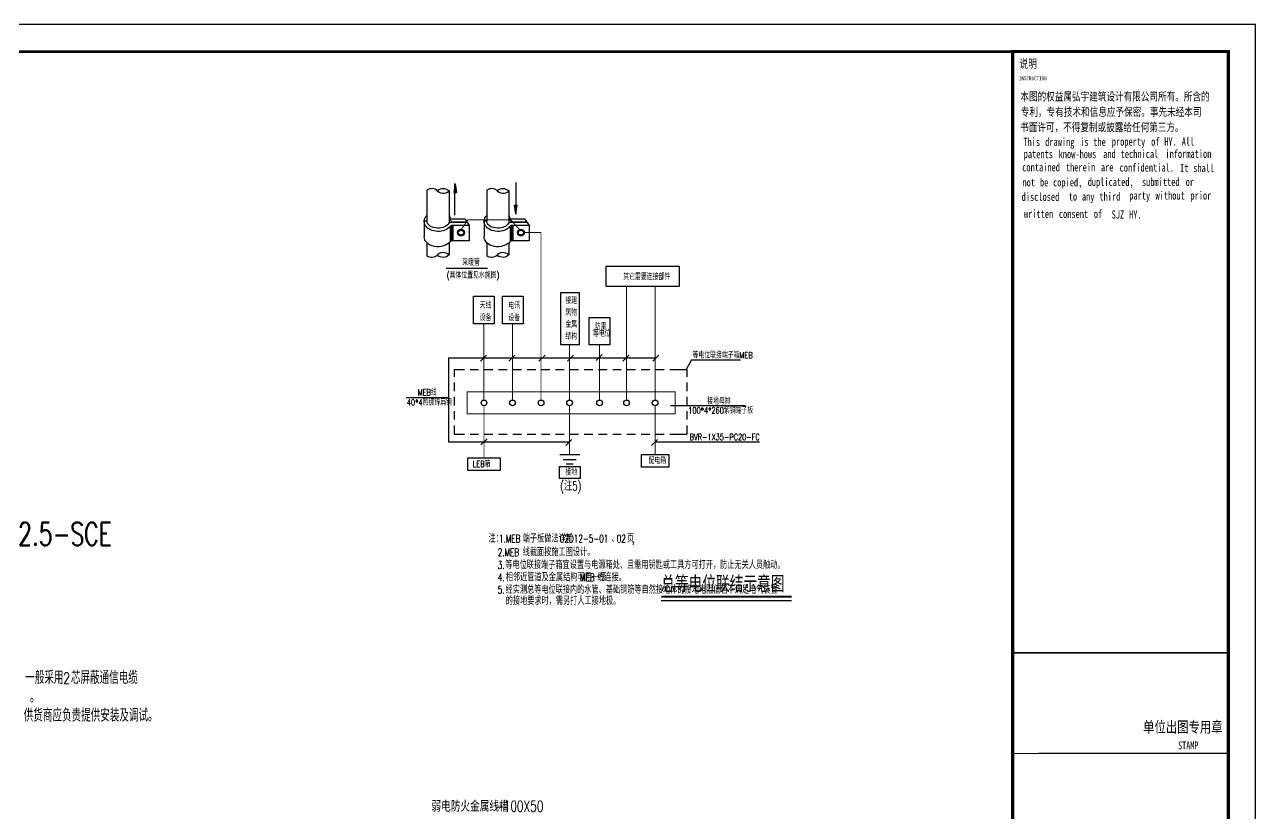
# Model space of a CAD drawing. Extents: x 552102 to 973302, y -80747 to 40012826.
# Drawn here: x 758774 to 804402, y 229483 to 258722 of the extents above; entities that cross this region are included whole.
import ezdxf
from ezdxf.enums import TextEntityAlignment as Align

# ---------------------------------------------------------------- set-up
doc = ezdxf.new("R2010")
doc.units = 0
doc.header["$LTSCALE"] = 1000
doc.header["$MEASUREMENT"] = 0
for name, color, linetype in [('DIM_SYMB', 3, 'Continuous'), ('MID', 7, 'Continuous'), ('TEL_TEXT', 7, 'Continuous'), ('TK', 126, 'Continuous'), ('TWT_TITLE', 7, 'Continuous'), ('WIRE-照明', 1, 'Continuous'), ('电气', 7, 'Continuous')]:
    doc.layers.add(name, color=color, linetype=linetype)
doc.styles.add('-宋体', font='', dxfattribs={"width": 0.8})
doc.styles.add('1030', font='COMPLEX.shx', dxfattribs={"width": 0.7, "bigfont": 'hztxt.shx'})
doc.styles.add('hztxt', font='txt.shx', dxfattribs={"width": 0.7, "bigfont": 'hztxt.shx'})
doc.styles.add('宋体', font='', dxfattribs={"width": 0.7})
doc.styles.get('-宋体').set_extended_font_data('SimSun')
doc.styles.get('宋体').set_extended_font_data('SimSun')

# ---------------------------------------------------------------- blocks, each defined once
blk = doc.blocks.new('电气图框')
at = {"layer": 'TK'}
for p, q in [((375932, 251356), (375932, 298415)), ((383932, 286473), (375932, 286473)), ((375932, 286473), (383932, 286473)), ((383904, 282735), (376902, 282735))]:
    blk.add_line(p, q, dxfattribs=at)
at = {"layer": 'TK', "const_width": 118}
blk.add_lwpolyline([(375932, 308756), (383932, 308756), (383932, 251356), (375932, 251356)], close=True, dxfattribs=at)
at = {"layer": 'TK', "const_width": 40}
for points in [[(375932, 286473), (383932, 286473)], [(375932, 282735), (383904, 282735)]]:
    blk.add_lwpolyline(points, dxfattribs=at)
at = {"layer": 'TK', "color": 9, "style": '-宋体', "width": 0.75}
blk.add_text('说明', height=312.7, dxfattribs=at).set_placement((376180, 308150))
at = {"layer": 'TK', "style": '-宋体', "width": 0.75}
for s, height, p in [('INSTRUCTION', 151.95, (376169, 307690)), ('本图的权益属弘宇建筑设计有限公司所有。所含的', 303.8, (376220, 306938)), ('专利，专有技术和信息应予保密。事先未经本司', 303.8, (376236, 306368)), ('书面许可，不得复制或披露给任何第三方。', 303.8, (376212, 305800)), ('This', 303.8, (376329, 305256)), ('drawing', 303.8, (377139, 305256)), ('is', 303.8, (378436, 305256)), ('the', 303.8, (378922, 305256)), ('property', 303.8, (379609, 305267)), ('of', 303.8, (381068, 305267)), ('HY.', 303.8, (381554, 305267)), ('All', 303.8, (382202, 305267)), ('patents', 303.8, (376343, 304804)), ('know-hows', 303.8, (377639, 304804)), ('and', 303.8, (379290, 304809)), ('technical', 303.8, (379938, 304809)), ('information', 303.8, (381596, 304815)), ('contained', 303.8, (376289, 304318)), ('therein', 303.8, (377909, 304318)), ('are', 303.8, (379206, 304318)), ('confidential.', 303.8, (379899, 304306)), ('It', 303.8, (382141, 304289)), ('shall', 303.8, (382627, 304289)), ('not', 303.8, (376297, 303758)), ('be', 303.8, (376946, 303758)), ('copied,', 303.8, (377432, 303758)), ('duplicated,', 303.8, (378716, 303772)), ('submitted', 303.8, (380726, 303774)), ('or', 303.8, (382347, 303774)), ('disclosed', 303.8, (376267, 303220)), ('to', 303.8, (378015, 303232)), ('any', 303.8, (378501, 303232)), ('third', 303.8, (379149, 303232)), ('party', 303.8, (380257, 303269)), ('without', 303.8, (381229, 303269)), ('prior', 303.8, (382525, 303269)), ('written', 303.8, (376352, 302587)), ('consent', 303.8, (377648, 302587)), ('of', 303.8, (378944, 302587)), ('SJZ', 303.8, (379603, 302565)), ('HY.', 303.8, (380251, 302565)), ('单位出图专用章', 411.8, (380770, 283512)), ('STAMP', 294.1, (382068, 282888))]:
    blk.add_text(s, height=height, dxfattribs=at).set_placement(p)

msp = doc.modelspace()

# ---------------------------------------------------------------- hatches: boundary and pattern name
at = {"layer": 'WIRE-照明', "linetype": 'Continuous'}
for points in [[(774781, 252497), (774682, 252497), (774732, 252822)], [(777039, 252031), (776940, 252031), (776989, 251707)]]:
    msp.add_hatch(color=0, dxfattribs=at).paths.add_polyline_path(points)

# ---------------------------------------------------------------- linework, layer by layer
at = {"layer": 'DIM_SYMB', "const_width": 70}
msp.add_lwpolyline([(782375, 237519), (787206, 237519)], dxfattribs=at)
at = {"layer": 'DIM_SYMB'}
msp.add_lwpolyline([(782375, 237379), (787206, 237379)], dxfattribs=at)
at = {"layer": 'TWT_TITLE'}
msp.add_lwpolyline([(720302, 199322), (804402, 199322), (804402, 258722), (720302, 258722)], close=True, dxfattribs=at)
at = {"layer": 'TWT_TITLE', "const_width": 100}
msp.add_lwpolyline([(722802, 200322), (803402, 200322), (803402, 257722), (722802, 257722)], close=True, dxfattribs=at)
at = {"layer": 'WIRE-照明', "color": 0, "linetype": 'Continuous'}
for p, q in [((774732, 252822), (774682, 252497)), ((774729, 251657), (774729, 252830)), ((774732, 252822), (774781, 252497)), ((776988, 252872), (776988, 251699)), ((773689, 252585), (773689, 251438)), ((774511, 252556), (774511, 251365)), ((774682, 252497), (774781, 252497)), ((775908, 252585), (775908, 251438)), ((776729, 252556), (776729, 251365)), ((776940, 252031), (777039, 252031)), ((776989, 251707), (776940, 252031)), ((776989, 251707), (777039, 252031)), ((773588, 251482), (773588, 250862)), ((773689, 251441), (773588, 251437)), ((775103, 251510), (774574, 251510)), ((775103, 251510), (775259, 251281)), ((775807, 251482), (775807, 250862)), ((775908, 251441), (775807, 251437)), ((777322, 251510), (776793, 251510)), ((776988, 251714), (776988, 251699)), ((777322, 251510), (777478, 251281)), ((774552, 251243), (774552, 250677)), ((774576, 251260), (774576, 250699)), ((774595, 251269), (774595, 250703)), ((775176, 251403), (774612, 251403)), ((774615, 251276), (774615, 250710)), ((775186, 251387), (774617, 251387)), ((774635, 251280), (774635, 250712)), ((774654, 251280), (774654, 250712)), ((775259, 251281), (774655, 251281)), ((775259, 251281), (775259, 250712)), ((776771, 251243), (776771, 250677)), ((776795, 251260), (776795, 250699)), ((776814, 251269), (776814, 250703)), ((777394, 251403), (776831, 251403)), ((776833, 251276), (776833, 250710)), ((777405, 251387), (776836, 251387)), ((776853, 251280), (776853, 250712)), ((776873, 251280), (776873, 250712)), ((777478, 251281), (776874, 251281)), ((777478, 251281), (777478, 250712)), ((773689, 250640), (773689, 250159)), ((774511, 250632), (774511, 250187)), ((775259, 250712), (774626, 250712)), ((775908, 250640), (775908, 250159)), ((776729, 250632), (776729, 250187)), ((777478, 250712), (776845, 250712)), ((774405, 249698), (775934, 249698)), ((775673, 246249), (775897, 246473)), ((776725, 246249), (776950, 246473)), ((777843, 246249), (778067, 246473)), ((778895, 246249), (779119, 246473)), ((779968, 246273), (780192, 246497)), ((780948, 246249), (781172, 246473)), ((782065, 246249), (782289, 246473)), ((774494, 246371), (774494, 243255)), ((774494, 246371), (782187, 246371)), ((774699, 245941), (774699, 245665)), ((774699, 245941), (775078, 245941)), ((775289, 245941), (775607, 245941)), ((775818, 245941), (776135, 245941)), ((776347, 245941), (776664, 245941)), ((776876, 245941), (777193, 245941)), ((777405, 245941), (777722, 245941)), ((777933, 245941), (778251, 245941)), ((778462, 245941), (778779, 245941)), ((778991, 245941), (779308, 245941)), ((779520, 245941), (779837, 245941)), ((780048, 245941), (780366, 245941)), ((780577, 245941), (780894, 245941)), ((781106, 245941), (781423, 245941)), ((781635, 245941), (781952, 245941)), ((782163, 245941), (782481, 245941)), ((782692, 245941), (783009, 245941)), ((782984, 245941), (783321, 245941)), ((783503, 246299), (783300, 245941)), ((783321, 245941), (783321, 245665)), ((783503, 246299), (785320, 246299)), ((774699, 245453), (774699, 245136)), ((783321, 245453), (783321, 245136)), ((772917, 244903), (774494, 244903)), ((774699, 244924), (774699, 244607)), ((782715, 244600), (785499, 244600)), ((783321, 244924), (783321, 244607)), ((774699, 244396), (774699, 244078)), ((783321, 244396), (783321, 244078)), ((774699, 243867), (774699, 243535)), ((783321, 243867), (783321, 243535)), ((774494, 243255), (778979, 243255)), ((774699, 243535), (775078, 243535)), ((775289, 243535), (775607, 243535)), ((775693, 243143), (775917, 243368)), ((775818, 243535), (776135, 243535)), ((776347, 243535), (776664, 243535)), ((776876, 243535), (777193, 243535)), ((777405, 243535), (777722, 243535)), ((777933, 243535), (778251, 243535)), ((778462, 243535), (778779, 243535)), ((778839, 243116), (779064, 243340)), ((778991, 243535), (779308, 243535)), ((779520, 243535), (779837, 243535)), ((780048, 243535), (780366, 243535)), ((780577, 243535), (780894, 243535)), ((781106, 243535), (781423, 243535)), ((781635, 243535), (781952, 243535)), ((782012, 243116), (782236, 243340)), ((782150, 243255), (786020, 243255)), ((782163, 243535), (782481, 243535)), ((782692, 243535), (783009, 243535)), ((782984, 243535), (783321, 243535)), ((778613, 242785), (779354, 242785)), ((778742, 242603), (779225, 242603)), ((778857, 242441), (779111, 242441))]:
    msp.add_line(p, q, dxfattribs=at)
at = {"layer": 'WIRE-照明', "color": 0, "linetype": 'Continuous', "const_width": 35.3}
for points in [[(775208, 251489), (774961, 251127)], [(776788, 251489), (775208, 251489)], [(776788, 251489), (777124, 251127)], [(777918, 251018), (777321, 251018)], [(777918, 244804), (777918, 251018)], [(781091, 244804), (781091, 249019)], [(782149, 244804), (782149, 249019)], [(775803, 244804), (775803, 247634)], [(776861, 244804), (776861, 247634)], [(778976, 244804), (778976, 246850)], [(780090, 244800), (780090, 246846)], [(775805, 244594), (775805, 242660)], [(778977, 244594), (778977, 242785)], [(782150, 244594), (782150, 242785)]]:
    msp.add_lwpolyline(points, dxfattribs=at)
at = {"layer": 'WIRE-照明', "color": 0, "linetype": 'Continuous'}
for points in [[(780330, 249768), (783041, 249768), (783041, 249019), (780330, 249019)], [(778650, 248789), (779328, 248789), (779328, 246850), (778650, 246850)], [(775414, 248651), (776187, 248651), (776187, 247634), (775414, 247634)], [(776485, 248651), (777257, 248651), (777257, 247634), (776485, 247634)], [(779704, 247863), (780476, 247863), (780476, 246846), (779704, 246846)], [(781638, 242785), (782662, 242785), (782662, 242318), (781638, 242318)], [(775207, 242660), (776402, 242660), (776402, 242192), (775207, 242192)], [(778598, 242341), (779371, 242341), (779371, 241898), (778598, 241898)]]:
    msp.add_lwpolyline(points, close=True, dxfattribs=at)
at = {"layer": 'WIRE-照明', "color": 0, "linetype": 'Continuous', "const_width": 35.3}
msp.add_lwpolyline([(775185, 245108), (782888, 245108), (782888, 244297), (775185, 244297)], close=True, dxfattribs=at)
at = {"layer": 'WIRE-照明', "color": 0, "linetype": 'Continuous'}
for centre in [(775805, 244700), (776862, 244700), (777920, 244700), (778977, 244700), (780090, 244700), (781092, 244700), (782150, 244700)]:
    msp.add_circle(centre, 106, dxfattribs=at)
for centre, radius, start, end in [((773872, 252321), 321, 49.5032, 124.6927), ((774294, 252793), 321, 219.038, 312.4221), ((774285, 252318), 321, 45.3817, 129.6729), ((776090, 252321), 321, 49.5032, 124.6927), ((776513, 252793), 321, 219.038, 312.4221), ((776504, 252318), 321, 45.3817, 129.6729), ((774840, 251667), 344, 196.9174, 230.0726), ((774577, 251538), 28.3, 212.3798, 264.7084), ((777058, 251667), 344, 196.9174, 230.0726), ((776795, 251538), 28.3, 212.3798, 264.7084), ((774595, 251232), 157, 81.8695, 142.2778), ((774657, 251120), 161, 90.5401, 131.1835), ((776814, 251232), 157, 81.8695, 142.2778), ((776875, 251120), 161, 90.5401, 131.1835), ((774657, 250554), 161, 100.8883, 131.1835), ((776875, 250554), 161, 100.8883, 131.1835), ((773872, 250423), 321, 235.3073, 310.4968), ((774294, 249950), 321, 47.5779, 140.962), ((774285, 250426), 321, 230.3271, 314.6183), ((776090, 250423), 321, 235.3073, 310.4968), ((776513, 249950), 321, 47.5779, 140.962), ((776504, 250426), 321, 230.3271, 314.6183)]:
    msp.add_arc(centre, radius, start, end, dxfattribs=at)
at = {"layer": 'WIRE-照明', "color": 0, "linetype": 'Continuous', "extrusion": (0, 0, -1)}
for centre, major_axis, ratio, start_param, end_param in [((774104, 251429), (-516, 0), 0.725322, 3.66766, 6.918143), ((774100, 251438), (-410, 0), 0.632432, 3.58039, 6.283185), ((774004, 251758), (-465, 924), 0.414708, 1.881141, 2.028994), ((776323, 251429), (-516, 0), 0.725322, 3.66766, 6.918143), ((776319, 251438), (-410, 0), 0.632432, 3.58039, 6.283185), ((776222, 251758), (-465, 924), 0.414708, 1.881141, 2.028994), ((774104, 250862), (516, 0), 0.725322, 0.525232, 3.141593), ((776323, 250862), (516, 0), 0.725322, 0.525232, 3.141593)]:
    msp.add_ellipse(centre, major_axis=major_axis, ratio=ratio, start_param=start_param, end_param=end_param, dxfattribs=at)
for centre, major_axis, ratio in [((774953, 251011), (141, 0), 0.790419), ((774954, 251011), (105, 0), 0.741934), ((777171, 251011), (141, 0), 0.790419), ((777172, 251011), (105, 0), 0.741934)]:
    msp.add_ellipse(centre, major_axis=major_axis, ratio=ratio, dxfattribs=at)

# ---------------------------------------------------------------- block references
msp.add_blockref('电气图框', (419470, -51033))

# ---------------------------------------------------------------- texts
at = {"layer": 'DIM_SYMB', "color": 7, "style": '宋体', "width": 0.7}
msp.add_text('总等电位联结示意图', height=531.6, dxfattribs=at).set_placement((782375, 237740, 0))
at = {"layer": 'MID', "color": 4, "style": 'hztxt', "width": 0.7}
msp.add_text('WDZ-BYJ(F)E-2*2.5-SCE', height=850, dxfattribs=at).set_placement((751575, 239417))
at = {"layer": 'TEL_TEXT', "style": 'hztxt', "width": 0.7}
for s, height, p in [('一般采用', 482.3, (758800, 234280)), ('2', 425, (760204, 234280)), ('芯屏蔽通信电缆', 482.3, (760490, 234280)), ('。', 482, (758975, 233580)), ('本设计仅布置管线走向、半球形摄像机初步设置部位，供货商与业主可协商确定半球形摄像机的数量及安装位置，供货商应负责提供安装及调试。', 482.27, (741018, 232880))]:
    msp.add_text(s, height=height, dxfattribs=at).set_placement(p)
at = {"layer": 'WIRE-照明', "color": 0, "linetype": 'Continuous', "style": '1030', "width": 0.7}
for s, height, p in [('采暖管', 230.3, (774998, 249791)), ('其它需要连接部件', 230.3, (780967, 249258)), ('天线', 230.3, (775644, 248202)), ('电讯', 230.3, (776708, 248189)), ('接建', 230.3, (778823, 248374)), ('设备', 230.3, (775644, 247746)), ('设备', 230.3, (776708, 247733)), ('筑物', 230.3, (778823, 247933)), ('金属', 230.3, (778823, 247493)), ('结构', 230.3, (778823, 247052)), ('等电位', 230.3, (779842, 247155)), ('防雷', 230.3, (779915, 247413)), ('等电位联接端子箱MEB', 230.31, (783536, 246352)), ('MEB线', 230.3, (773343, 244977)), ('40*4热镀锌扁钢', 230.3, (772944, 244606)), ('接地母排', 230.3, (784078, 244644)), ('100*4*260紫铜端子板', 230.31, (783377, 244305)), ('BVR-1X35-PC20-FC', 230.31, (783426, 243319)), ('LEB箱', 230.3, (775389, 242319)), ('配电箱', 230.3, (781904, 242443)), ('(注5)', 329, (778629, 241453)), ('接地', 230.3, (778820, 242017))]:
    msp.add_text(s, height=height, dxfattribs=at).set_placement(p)
msp.add_text('(具体位置见水施图)', height=230.3, dxfattribs=at).set_placement((774420, 249430), align=Align.MIDDLE_LEFT)
at = {"layer": 'WIRE-照明', "color": 0, "style": '1030', "width": 0.7}
for s, height, p in [('注：', 280.9, (775970, 239528)), ('1.MEB', 280.9, (776363, 239528)), ('端子板做法详新', 280.9, (777243, 239528)), ('02D12-5-01', 280.9, (778620, 239528)), ('、', 281, (780530, 239528)), ('02', 280.9, (780726, 239528)), ('页', 281, (781101, 239528)), (',', 281, (781298, 239528)), ('2.MEB', 280.9, (776314, 239022)), ('线截面按施工图设计。', 280.9, (777241, 239022)), ('3.', 280.9, (776314, 238548)), ('等电位联接端子箱宜设置与电源箱处、且需用钥匙或工具方可打开，防止无关人员触动。', 280.91, (776594, 238548)), ('4.', 280.9, (776314, 238090)), ('相邻近管道及金属结构可用一根', 280.91, (776613, 238090)), ('MEB', 280.9, (779366, 238090)), ('线连接。', 280.9, (780003, 238090)), ('5.', 280.9, (776314, 237629)), ('经实测总等电位联接内的水管、基础钢筋等自然接地体的接地电阻值若不满足电气装置', 280.91, (776604, 237629)), ('的接地要求时，需另打人工接地极。', 280.91, (776611, 237216))]:
    msp.add_text(s, height=height, dxfattribs=at).set_placement(p)
at = {"layer": '电气', "style": '1030', "width": 0.7}
for s, p in [('弱电防火金属线槽', (773854, 229543)), ('-100X50', (776217, 229543))]:
    msp.add_text(s, height=409.7, dxfattribs=at).set_placement(p)

doc.saveas('drawing.dxf')
